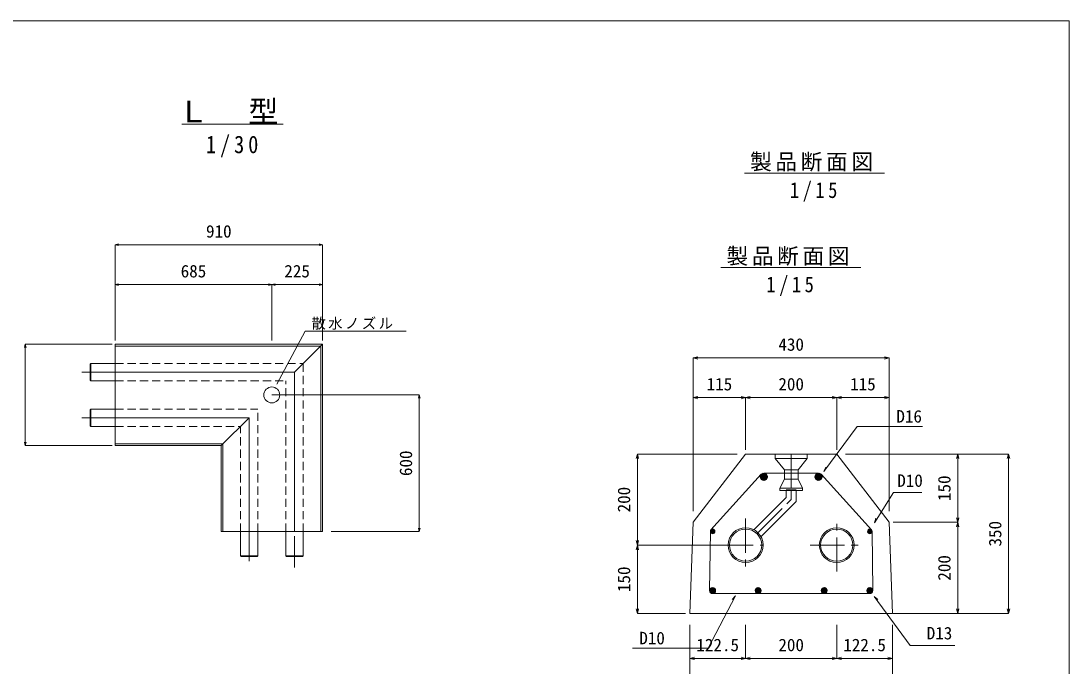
# Model space of a CAD drawing. Units: millimetres, scale not verified, with parts at other scales. Extents: x -4200 to 14901, y -2940 to 4824.
# Drawn here: x -401 to 4200, y 106 to 2940 of the extents above; entities that cross this region are included whole.
import ezdxf
from ezdxf.enums import TextEntityAlignment as Align

# ---------------------------------------------------------------- set-up
doc = ezdxf.new("R2010")
doc.units = ezdxf.units.MM
doc.header["$LTSCALE"] = 30
for name, pattern in [('CHAIN1', [8, 5, -1, 1, -1]), ('CHAIN2', [12, 9, -1, 1, -1]), ('DASHED1', [1.8, 1.2, -0.6])]:
    doc.linetypes.add(name, pattern=pattern)
for name, color, linetype, lineweight in [('0-0_図面枠', 4, 'Continuous', 9), ('1-0', 7, 'Continuous', 9), ('1-1_製品図', 3, 'Continuous', 9), ('1-2', 4, 'Continuous', 9), ('1-6_寸法', 4, 'Continuous', 9)]:
    doc.layers.add(name, color=color, linetype=linetype, lineweight=lineweight)
doc.styles.add('ＭＳ ゴシック', font='')
doc.styles.get('ＭＳ ゴシック').set_extended_font_data('MS Gothic')

msp = doc.modelspace()

# ---------------------------------------------------------------- linework, layer by layer
at = {"layer": '0-0_図面枠', "color": 3}
for p, q in [((2775.09, 2270.86), (3389.66, 2270.86)), ((2671.74, 1856.43), (3286.31, 1856.43)), ((2550.24, 737.61), (2780.24, 1037.61)), ((3180.24, 1037.61), (2780.24, 1037.61)), ((3180.24, 1037.61), (3410.24, 737.61)), ((3425.24, 337.61), (3410.24, 737.61))]:
    msp.add_line(p, q, dxfattribs=at)
at = {"layer": '0-0_図面枠'}
for p, q in [((2550.24, 1459.82), (2570.52, 1465.26)), ((2550.24, 1459.82), (3410.24, 1459.82)), ((2550.24, 1459.82), (2570.52, 1454.39)), ((2550.24, 1459.82), (2550.24, 1285.6)), ((3410.24, 1459.82), (3389.95, 1465.26)), ((3410.24, 1459.82), (3389.95, 1454.39)), ((3410.24, 1459.82), (3410.24, 1285.6)), ((2550.24, 1285.6), (2570.52, 1291.04)), ((2780.24, 1285.6), (2759.95, 1291.04)), ((2780.24, 1285.6), (2800.52, 1291.04)), ((3180.24, 1285.6), (3159.95, 1291.04)), ((3180.24, 1285.6), (3200.52, 1291.04)), ((3410.24, 1285.6), (3389.95, 1291.04)), ((2550.24, 1285.6), (2780.24, 1285.6)), ((2550.24, 1285.6), (2570.52, 1280.17)), ((2550.24, 1285.6), (2550.24, 786.92)), ((2780.24, 1285.6), (2759.95, 1280.17)), ((2780.24, 1285.6), (3180.24, 1285.6)), ((2780.24, 1285.6), (2800.52, 1280.17)), ((2780.24, 1285.6), (2780.24, 1056.04)), ((3180.24, 1285.6), (3159.95, 1280.17)), ((3180.24, 1285.6), (3410.24, 1285.6)), ((3180.24, 1285.6), (3200.52, 1280.17)), ((3180.24, 1285.6), (3180.24, 1056.04)), ((3410.24, 1285.6), (3389.95, 1280.17)), ((3410.24, 1285.6), (3410.24, 786.92)), ((2304.83, 1037.61), (2299.4, 1017.33)), ((2304.83, 637.61), (2304.83, 1037.61)), ((2304.83, 1037.61), (2310.27, 1017.33)), ((2304.83, 1037.61), (2742.43, 1037.61)), ((3711.14, 1037.61), (3218.04, 1037.61)), ((3711.14, 1037.61), (3705.71, 1017.33)), ((3711.14, 737.61), (3711.14, 1037.61)), ((3711.14, 1037.61), (3716.58, 1017.33)), ((3934.37, 1037.61), (3711.14, 1037.61)), ((3934.37, 1037.61), (3928.94, 1017.33)), ((3934.37, 337.61), (3934.37, 1037.61)), ((3934.37, 1037.61), (3939.81, 1017.33)), ((3711.14, 737.61), (3428.6, 737.61)), ((3711.14, 737.61), (3705.71, 757.9)), ((3711.14, 737.61), (3705.71, 717.33)), ((3711.14, 737.61), (3716.58, 757.9)), ((3711.14, 337.61), (3711.14, 737.61)), ((3711.14, 737.61), (3716.58, 717.33)), ((2304.83, 637.61), (2299.4, 657.9)), ((2304.83, 637.61), (2310.27, 657.9)), ((2304.83, 637.61), (2299.4, 617.33)), ((2304.83, 337.61), (2304.83, 637.61)), ((2304.83, 637.61), (2310.27, 617.33)), ((2304.83, 637.61), (2704.02, 637.61)), ((2304.83, 337.61), (2299.4, 357.9)), ((2304.83, 337.61), (2310.27, 357.9)), ((2304.83, 337.61), (2516.74, 337.61)), ((3711.14, 337.61), (3428.6, 337.61)), ((3711.14, 337.61), (3705.71, 357.9)), ((3711.14, 337.61), (3716.58, 357.9)), ((3934.37, 337.61), (3711.14, 337.61)), ((3934.37, 337.61), (3928.94, 357.9)), ((3934.37, 337.61), (3939.81, 357.9)), ((2535.24, 139.98), (2535.24, 287.84)), ((2780.24, 139.98), (2780.24, 287.84)), ((3180.24, 139.98), (3180.24, 287.84)), ((3425.24, 139.98), (3425.24, 287.84)), ((2535.24, -24.51), (2535.24, 193.82)), ((3425.24, -24.51), (3425.24, 193.82)), ((2535.24, 139.98), (2555.52, 145.42)), ((2535.24, 139.98), (2780.24, 139.98)), ((2535.24, 139.98), (2555.52, 134.55)), ((2780.24, 139.98), (2759.95, 145.42)), ((2780.24, 139.98), (2759.95, 134.55)), ((2780.24, 139.98), (2800.52, 145.42)), ((2780.24, 139.98), (3180.24, 139.98)), ((2780.24, 139.98), (2800.52, 134.55)), ((3180.24, 139.98), (3159.95, 145.42)), ((3180.24, 139.98), (3159.95, 134.55)), ((3180.24, 139.98), (3200.52, 145.42)), ((3180.24, 139.98), (3425.24, 139.98)), ((3180.24, 139.98), (3200.52, 134.55)), ((3425.24, 139.98), (3404.95, 145.42)), ((3425.24, 139.98), (3404.95, 134.55))]:
    msp.add_line(p, q, dxfattribs=at)
at = {"layer": '0-0_図面枠', "color": 7}
for p, q in [((2910.27, 1037.61), (2910.27, 1017.72)), ((2910.27, 1017.72), (3050.27, 1017.72)), ((2910.27, 1017.72), (2950.27, 967.72)), ((3049.67, 1017.72), (3010.27, 967.72)), ((3050.27, 1037.61), (3050.27, 1017.72)), ((2950.27, 967.72), (2950.27, 959)), ((2950.86, 967.72), (3009.76, 967.72)), ((3010.27, 967.72), (3010.27, 957.61)), ((3124.18, 961.05), (3131.82, 980.61)), ((2950.27, 927.72), (2930.27, 887.72)), ((2950.27, 960.7), (2950.27, 927.72)), ((2950.86, 927.72), (3009.76, 927.72)), ((3010.27, 958.31), (3010.27, 927.72)), ((3010.27, 927.72), (3030.27, 887.72)), ((2930.27, 887.72), (2930.27, 877.72)), ((2930.27, 887.72), (3030.27, 887.72)), ((2930.27, 877.72), (3012.91, 877.72)), ((2958.24, 879.61), (3001.54, 879.61)), ((2958.24, 846.73), (2958.24, 877.72)), ((3002.24, 828.5), (3002.24, 877.72)), ((3008.74, 877.72), (3012.91, 877.72)), ((3012.91, 877.72), (3030.27, 877.72)), ((3030.27, 887.72), (3030.27, 877.72)), ((2816.5, 704.99), (2958.24, 846.73)), ((2847.61, 673.87), (3002.24, 828.5)), ((3346.28, 735.22), (3352.41, 755.3)), ((2735.82, 414.15), (2721.62, 398.69)), ((3344.95, 412.04), (3361.29, 398.86))]:
    msp.add_line(p, q, dxfattribs=at)
at = {"layer": '0-0_図面枠', "linetype": 'CHAIN1'}
for p, q in [((2980.24, 1037.61), (2980.24, 877.72)), ((2980.24, 877.72), (2980.24, 837.61)), ((2834.34, 691.71), (2980.24, 837.61))]:
    msp.add_line(p, q, dxfattribs=at)
at = {"layer": '0-0_図面枠', "color": 2}
for p, q in [((2627.94, 704.45), (2848.56, 948.56)), ((2844.27, 936.6), (2861.25, 953.58)), ((2844.65, 941.22), (2856.63, 953.2)), ((2844.92, 933), (2864.85, 952.94)), ((2846.16, 930.01), (2867.85, 951.69)), ((2847.87, 927.47), (2870.38, 949.98)), ((2849.98, 925.34), (2872.52, 947.87)), ((2852.5, 923.61), (2874.24, 945.35)), ((2855.47, 922.34), (2875.51, 942.38)), ((2859.03, 921.66), (2876.19, 938.82)), ((2860.24, 953.61), (3100.24, 953.61)), ((2863.58, 921.97), (2875.88, 934.27)), ((3101.44, 921.66), (3084.28, 938.82)), ((3096.89, 921.97), (3084.59, 934.27)), ((3105, 922.34), (3084.96, 942.38)), ((3107.98, 923.61), (3086.23, 945.35)), ((3110.5, 925.34), (3087.96, 947.87)), ((3112.61, 927.47), (3090.09, 949.98)), ((3114.31, 930.01), (3092.63, 951.69)), ((3115.56, 933), (3095.62, 952.94)), ((3116.2, 936.6), (3099.22, 953.58)), ((3115.83, 941.22), (3103.84, 953.2)), ((3332.53, 704.45), (3111.91, 948.56)), ((2625.24, 697.61), (2622.24, 437.61)), ((2625.31, 696.42), (2636.43, 707.54)), ((2625.94, 701.3), (2631.55, 706.91)), ((2626.29, 693.16), (2639.69, 706.57)), ((2628.04, 690.67), (2642.18, 704.81)), ((2630.45, 688.84), (2644.02, 702.4)), ((2633.6, 687.75), (2645.1, 699.25)), ((2638.15, 688.05), (2644.8, 694.71)), ((3326.87, 687.75), (3315.37, 699.25)), ((3322.33, 688.05), (3315.67, 694.71)), ((3330.03, 688.84), (3316.46, 702.4)), ((3332.43, 690.67), (3318.29, 704.81)), ((3334.19, 693.16), (3320.78, 706.57)), ((3335.17, 696.42), (3324.05, 707.54)), ((3334.53, 701.3), (3328.92, 706.91)), ((3335.24, 697.61), (3338.24, 437.61)), ((2622.25, 437.11), (2635.74, 450.6)), ((2622.49, 440.19), (2632.66, 450.36)), ((2622.59, 434.62), (2638.23, 450.27)), ((2623.29, 432.5), (2640.36, 449.56)), ((2624.26, 430.64), (2642.21, 448.59)), ((2624.68, 445.2), (2627.65, 448.17)), ((2625.48, 429.03), (2643.82, 447.37)), ((2626.91, 427.63), (2645.22, 445.94)), ((2628.56, 426.46), (2646.39, 444.29)), ((2630.46, 425.52), (2647.33, 442.39)), ((2632.64, 424.88), (2647.97, 440.21)), ((2635.21, 424.61), (2648.24, 437.65)), ((2635.24, 424.61), (3325.24, 424.61)), ((2638.43, 425.01), (2647.84, 434.42)), ((2822.25, 437.11), (2835.74, 450.6)), ((2822.49, 440.19), (2832.66, 450.36)), ((2822.59, 434.62), (2838.23, 450.27)), ((2823.29, 432.5), (2840.36, 449.56)), ((2824.26, 430.64), (2842.21, 448.59)), ((2824.68, 445.2), (2827.65, 448.17)), ((2825.48, 429.03), (2843.82, 447.37)), ((2826.91, 427.63), (2845.22, 445.94)), ((2828.56, 426.46), (2846.39, 444.29)), ((2830.46, 425.52), (2847.33, 442.39)), ((2832.64, 424.88), (2847.97, 440.21)), ((2835.21, 424.61), (2848.24, 437.65)), ((2838.43, 425.01), (2847.84, 434.42)), ((3125.27, 424.61), (3112.24, 437.65)), ((3127.83, 424.88), (3112.5, 440.21)), ((3122.04, 425.01), (3112.64, 434.42)), ((3130.01, 425.52), (3113.15, 442.39)), ((3131.91, 426.46), (3114.08, 444.29)), ((3133.56, 427.63), (3115.25, 445.94)), ((3135, 429.03), (3116.65, 447.37)), ((3136.21, 430.64), (3118.27, 448.59)), ((3137.19, 432.5), (3120.12, 449.56)), ((3137.89, 434.62), (3122.24, 450.27)), ((3138.23, 437.11), (3124.73, 450.6)), ((3137.98, 440.19), (3127.81, 450.36)), ((3135.79, 445.2), (3132.82, 448.17)), ((3325.27, 424.61), (3312.24, 437.65)), ((3327.83, 424.88), (3312.5, 440.21)), ((3322.04, 425.01), (3312.64, 434.42)), ((3330.01, 425.52), (3313.15, 442.39)), ((3331.91, 426.46), (3314.08, 444.29)), ((3333.56, 427.63), (3315.25, 445.94)), ((3335, 429.03), (3316.65, 447.37)), ((3336.21, 430.64), (3318.27, 448.59)), ((3337.19, 432.5), (3320.12, 449.56)), ((3337.89, 434.62), (3322.24, 450.27)), ((3338.23, 437.11), (3324.73, 450.6)), ((3337.98, 440.19), (3327.81, 450.36)), ((3335.79, 445.2), (3332.82, 448.17))]:
    msp.add_line(p, q, dxfattribs=at)
at = {"layer": '0-0_図面枠', "color": 7, "linetype": 'CHAIN1'}
for p, q in [((2780.24, 754.12), (2780.24, 521.11)), ((3180.24, 521.11), (3180.24, 754.12)), ((2663.73, 637.61), (2856.75, 637.61)), ((3063.73, 637.61), (3296.75, 637.61))]:
    msp.add_line(p, q, dxfattribs=at)
at = {"layer": '0-0_図面枠', "color": 7}
for points in [[(3124.18, 961.05), (3269.42, 1158.58), (3557, 1158.58)], [(3346.28, 735.22), (3429.18, 868.1), (3554.09, 868.1)], [(2735.82, 414.15), (2616.24, 185.15), (2282.91, 185.15)], [(3344.95, 412.04), (3501.8, 197.09), (3699.33, 197.09)]]:
    msp.add_lwpolyline(points, dxfattribs=at)
at = {"layer": '0-0_図面枠', "color": 3}
msp.add_lwpolyline([(3425.24, 337.61), (2535.24, 337.61), (2550.24, 737.61)], dxfattribs=at)
at = {"layer": '0-0_図面枠', "color": 2}
for centre, radius in [((2860.24, 937.61), 16), ((3100.24, 937.61), 16), ((2635.24, 697.61), 10), ((3325.24, 697.61), 10), ((2635.24, 437.61), 13), ((2835.24, 437.61), 13), ((3125.24, 437.61), 13), ((3325.24, 437.61), 13)]:
    msp.add_circle(centre, radius, dxfattribs=at)
at = {"layer": '0-0_図面枠'}
for centre, radius in [((2780.24, 637.61), 76.51), ((2780.24, 637.61), 70.64), ((3180.24, 637.61), 76.51), ((3180.24, 637.61), 70.64)]:
    msp.add_circle(centre, radius, dxfattribs=at)
at = {"layer": '1-0', "color": 3}
msp.add_line((305.56, 2487.33), (749.94, 2487.33), dxfattribs=at)
at = {"layer": '1-0', "color": 4}
for p, q in [((1347.45, 1297.09), (700.33, 1297.09)), ((1347.45, 1297.09), (1343.57, 1282.61)), ((1347.45, 697.09), (1347.45, 1297.09)), ((1347.45, 1297.09), (1351.33, 1282.61)), ((1347.45, 697.09), (960.83, 697.09)), ((1347.45, 697.09), (1343.57, 711.58)), ((1347.45, 697.09), (1351.33, 711.58))]:
    msp.add_line(p, q, dxfattribs=at)
at = {"layer": '1-0', "color": 5}
msp.add_lwpolyline([(4200, 2940), (-4200, 2940), (-4200, -2940), (4200, -2940)], close=True, dxfattribs=at)
at = {"layer": '1-1_製品図'}
for p, q in [((12.51, 1519.59), (12.51, 1074.59)), ((12.51, 1519.59), (766.81, 1519.59)), ((766.81, 1519.59), (922.51, 1519.59)), ((922.51, 1519.59), (922.51, 697.09)), ((800.01, 1397.09), (800.01, 697.09)), ((12.51, 1197.09), (600.01, 1197.09)), ((12.51, 1082.09), (485.01, 1082.09)), ((477.51, 1074.59), (477.51, 697.09)), ((485.01, 1082.09), (485.01, 697.09)), ((477.51, 697.09), (922.51, 697.09))]:
    msp.add_line(p, q, dxfattribs=at)
at = {"layer": '1-1_製品図', "color": 7}
msp.add_lwpolyline([(1290.42, 1577.15), (846.46, 1577.15), (722.26, 1344.6)], dxfattribs=at)
at = {"layer": '1-1_製品図'}
for points in [[(12.51, 1519.59), (12.51, 1074.59), (477.51, 1074.59)], [(12.51, 1397.09), (800.01, 1397.09), (922.51, 1519.59)], [(12.51, 1512.09), (915.01, 1512.09), (915.01, 697.09)], [(477.51, 1074.59), (600.01, 1197.09), (600.01, 697.09)]]:
    msp.add_lwpolyline(points, dxfattribs=at)
at = {"layer": '1-2', "linetype": 'DASHED1'}
for p, q in [((12.51, 1435.24), (838.16, 1435.24)), ((838.16, 697.09), (838.16, 1435.24)), ((12.51, 1358.94), (761.86, 1358.94)), ((761.86, 697.09), (761.86, 1358.94)), ((12.51, 1235.24), (638.16, 1235.24)), ((638.16, 697.09), (638.16, 1235.24)), ((12.51, 1158.94), (561.86, 1158.94)), ((561.86, 697.09), (561.86, 1158.94))]:
    msp.add_line(p, q, dxfattribs=at)
at = {"layer": '1-2'}
for p, q in [((-94.66, 1358.94), (12.51, 1358.94)), ((-94.66, 1158.94), (12.51, 1158.94)), ((638.16, 589.92), (638.16, 697.09)), ((838.16, 589.92), (838.16, 697.09))]:
    msp.add_line(p, q, dxfattribs=at)
for points in [[(-97.49, 1361.77), (-94.66, 1358.94), (-94.66, 1435.24)], [(-97.49, 1361.77), (-97.49, 1432.42), (-94.66, 1435.24), (12.51, 1435.24)], [(-97.49, 1161.77), (-94.66, 1158.94), (-94.66, 1235.24)], [(-97.49, 1161.77), (-97.49, 1232.42), (-94.66, 1235.24), (12.51, 1235.24)], [(635.33, 587.09), (564.69, 587.09), (561.86, 589.92), (561.86, 697.09)], [(835.33, 587.09), (764.69, 587.09), (761.86, 589.92), (761.86, 697.09)], [(635.33, 587.09), (638.16, 589.92), (561.86, 589.92)], [(835.33, 587.09), (838.16, 589.92), (761.86, 589.92)]]:
    msp.add_lwpolyline(points, dxfattribs=at)
at = {"layer": '1-2', "color": 7, "linetype": 'CHAIN2'}
for points in [[(-133.44, 1397.09), (800.01, 1397.09), (800.01, 539.32)], [(-133.44, 1197.09), (600.01, 1197.09), (600.01, 539.32)]]:
    msp.add_lwpolyline(points, dxfattribs=at)
at = {"layer": '1-2', "color": 7}
msp.add_circle((700.01, 1297.09), 35, dxfattribs=at)
at = {"layer": '1-6_寸法'}
for p, q in [((12.51, 1956.81), (27, 1960.7)), ((12.51, 1956.81), (922.51, 1956.81)), ((12.51, 1956.81), (27, 1952.93)), ((12.51, 1956.81), (12.51, 1781.95)), ((922.51, 1956.81), (908.02, 1960.7)), ((922.51, 1956.81), (908.02, 1952.93)), ((922.51, 1956.81), (922.51, 1781.95)), ((12.51, 1781.95), (27, 1785.83)), ((12.51, 1781.95), (700.01, 1781.95)), ((12.51, 1781.95), (27, 1778.07)), ((12.51, 1781.95), (12.51, 1535.8)), ((700.01, 1781.95), (685.52, 1785.83)), ((700.01, 1781.95), (685.52, 1778.07)), ((700.01, 1781.95), (714.5, 1785.83)), ((700.01, 1781.95), (700.01, 1535.8)), ((700.01, 1781.95), (922.51, 1781.95)), ((700.01, 1781.95), (714.5, 1778.07)), ((922.51, 1781.95), (908.02, 1785.83)), ((922.51, 1781.95), (908.02, 1778.07)), ((922.51, 1781.95), (922.51, 1535.8)), ((-382.07, 1519.59), (-385.95, 1505.11)), ((-382.07, 1074.59), (-382.07, 1519.59)), ((-382.07, 1519.59), (-378.18, 1505.11)), ((-382.07, 1519.59), (-0.62, 1519.59)), ((-382.07, 1074.59), (-385.95, 1089.08)), ((-382.07, 1074.59), (-378.18, 1089.08)), ((-382.07, 1074.59), (-0.62, 1074.59))]:
    msp.add_line(p, q, dxfattribs=at)

# ---------------------------------------------------------------- texts
at = {"layer": '0-0_図面枠', "style": 'ＭＳ ゴシック'}
for s, p in [('430', (2923.99, 1474.82)), ('115', (2608.99, 1300.6)), ('200', (2923.99, 1300.6)), ('115', (3238.99, 1300.6)), ('D16', (3441.99, 1159.22)), ('D10', (3445.91, 877.01)), ('D13', (3575.25, 206.78)), ('D10', (2313.45, 185.15)), ('122.5', (2563.99, 154.98)), ('200', (2923.99, 154.98)), ('122.5', (3208.99, 154.98))]:
    msp.add_text(s, height=54.99, dxfattribs=at).set_placement(p, align=Align.BOTTOM_LEFT)
for s, p in [('150', (3696.14, 831.36)), ('200', (2289.83, 781.36)), ('350', (3919.37, 631.36)), ('200', (3696.14, 481.36)), ('150', (2289.83, 431.36))]:
    msp.add_text(s, height=54.99, rotation=90, dxfattribs=at).set_placement(p, align=Align.BOTTOM_LEFT)
at = {"layer": '0-0_図面枠', "color": 7, "char_height": 69.68, "attachment_point": 7, "style": 'ＭＳ ゴシック'}
for s, insert in [('\\T1.17;製品断面図', (2799.57, 2278.36)), ('\\T1.39;\\W0.85;1/15', (2974.59, 2145.55)), ('\\T1.17;製品断面図', (2696.23, 1863.93)), ('\\T1.39;\\W0.85;1/15', (2871.25, 1731.12))]:
    msp.add_mtext(s, dxfattribs=dict(at, insert=insert))
at = {"layer": '1-0', "color": 4, "style": 'ＭＳ ゴシック'}
msp.add_text('600', height=54.99, rotation=90, dxfattribs=at).set_placement((1332.45, 940.84), align=Align.BOTTOM_LEFT)
at = {"layer": '1-0', "attachment_point": 7, "style": 'ＭＳ ゴシック'}
for s, insert, char_height in [('\\T1.17;Ｌ\u3000型', (289.71, 2488.05), 96.3), ('\\T1.39;\\W0.85;1/30', (410.6, 2340.41), 77.04)]:
    msp.add_mtext(s, dxfattribs=dict(at, insert=insert, char_height=char_height))
at = {"layer": '1-1_製品図', "color": 7, "insert": (874.11, 1583.5), "char_height": 46.19, "attachment_point": 7, "style": 'ＭＳ ゴシック'}
msp.add_mtext('\\T1.17;散水ノズル', dxfattribs=at)
at = {"layer": '1-6_寸法', "style": 'ＭＳ ゴシック'}
for s, p in [('910', (411.26, 1971.81)), ('685', (300.01, 1796.95)), ('225', (755.01, 1796.95))]:
    msp.add_text(s, height=54.99, dxfattribs=at).set_placement(p, align=Align.BOTTOM_LEFT)

doc.saveas('drawing.dxf')
